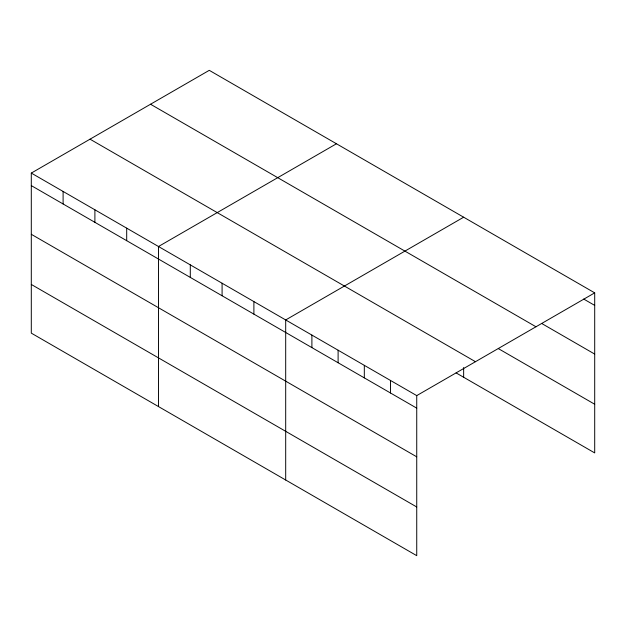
<?xml version="1.0" encoding="UTF-8"?>
<svg xmlns="http://www.w3.org/2000/svg" width="626" height="626" viewBox="0 0 626 626"><rect width="100%" height="100%" fill="white"/><g stroke="black" fill="none" stroke-linecap="round" stroke-linejoin="round"><path stroke-width="0.94" d="M31.3 173.081L416.736 395.609L416.736 555.669L31.3 333.134L31.3 173.081L209.264 70.331L594.7 292.866L594.7 452.919L456.119 372.908M336.452 143.769L158.495 246.511L158.495 406.571M463.647 217.206L285.691 319.949L285.691 480.001M416.736 395.609L594.7 292.866M583.706 299.048L594.7 305.394M542.28 323.814L594.7 354.081M150.53 104.237L535.973 326.772M498.312 348.588L594.7 404.24M90.027 139.175L475.47 361.703M31.3 185.609L416.736 408.144M31.3 234.296L416.736 456.823M31.3 284.454L416.736 506.982M463.647 367.525L463.647 377.259M390.53 380.475L390.53 393.011M364.316 365.349L364.316 377.877M338.11 350.216L338.11 362.744M311.897 335.082L311.897 347.61M253.89 301.591L253.89 314.119M222.089 283.234L222.089 295.762M190.296 264.876L190.296 277.404M126.695 228.154L126.695 240.689M94.894 209.796L94.894 222.324M63.101 191.439L63.101 203.966"/></g></svg>
